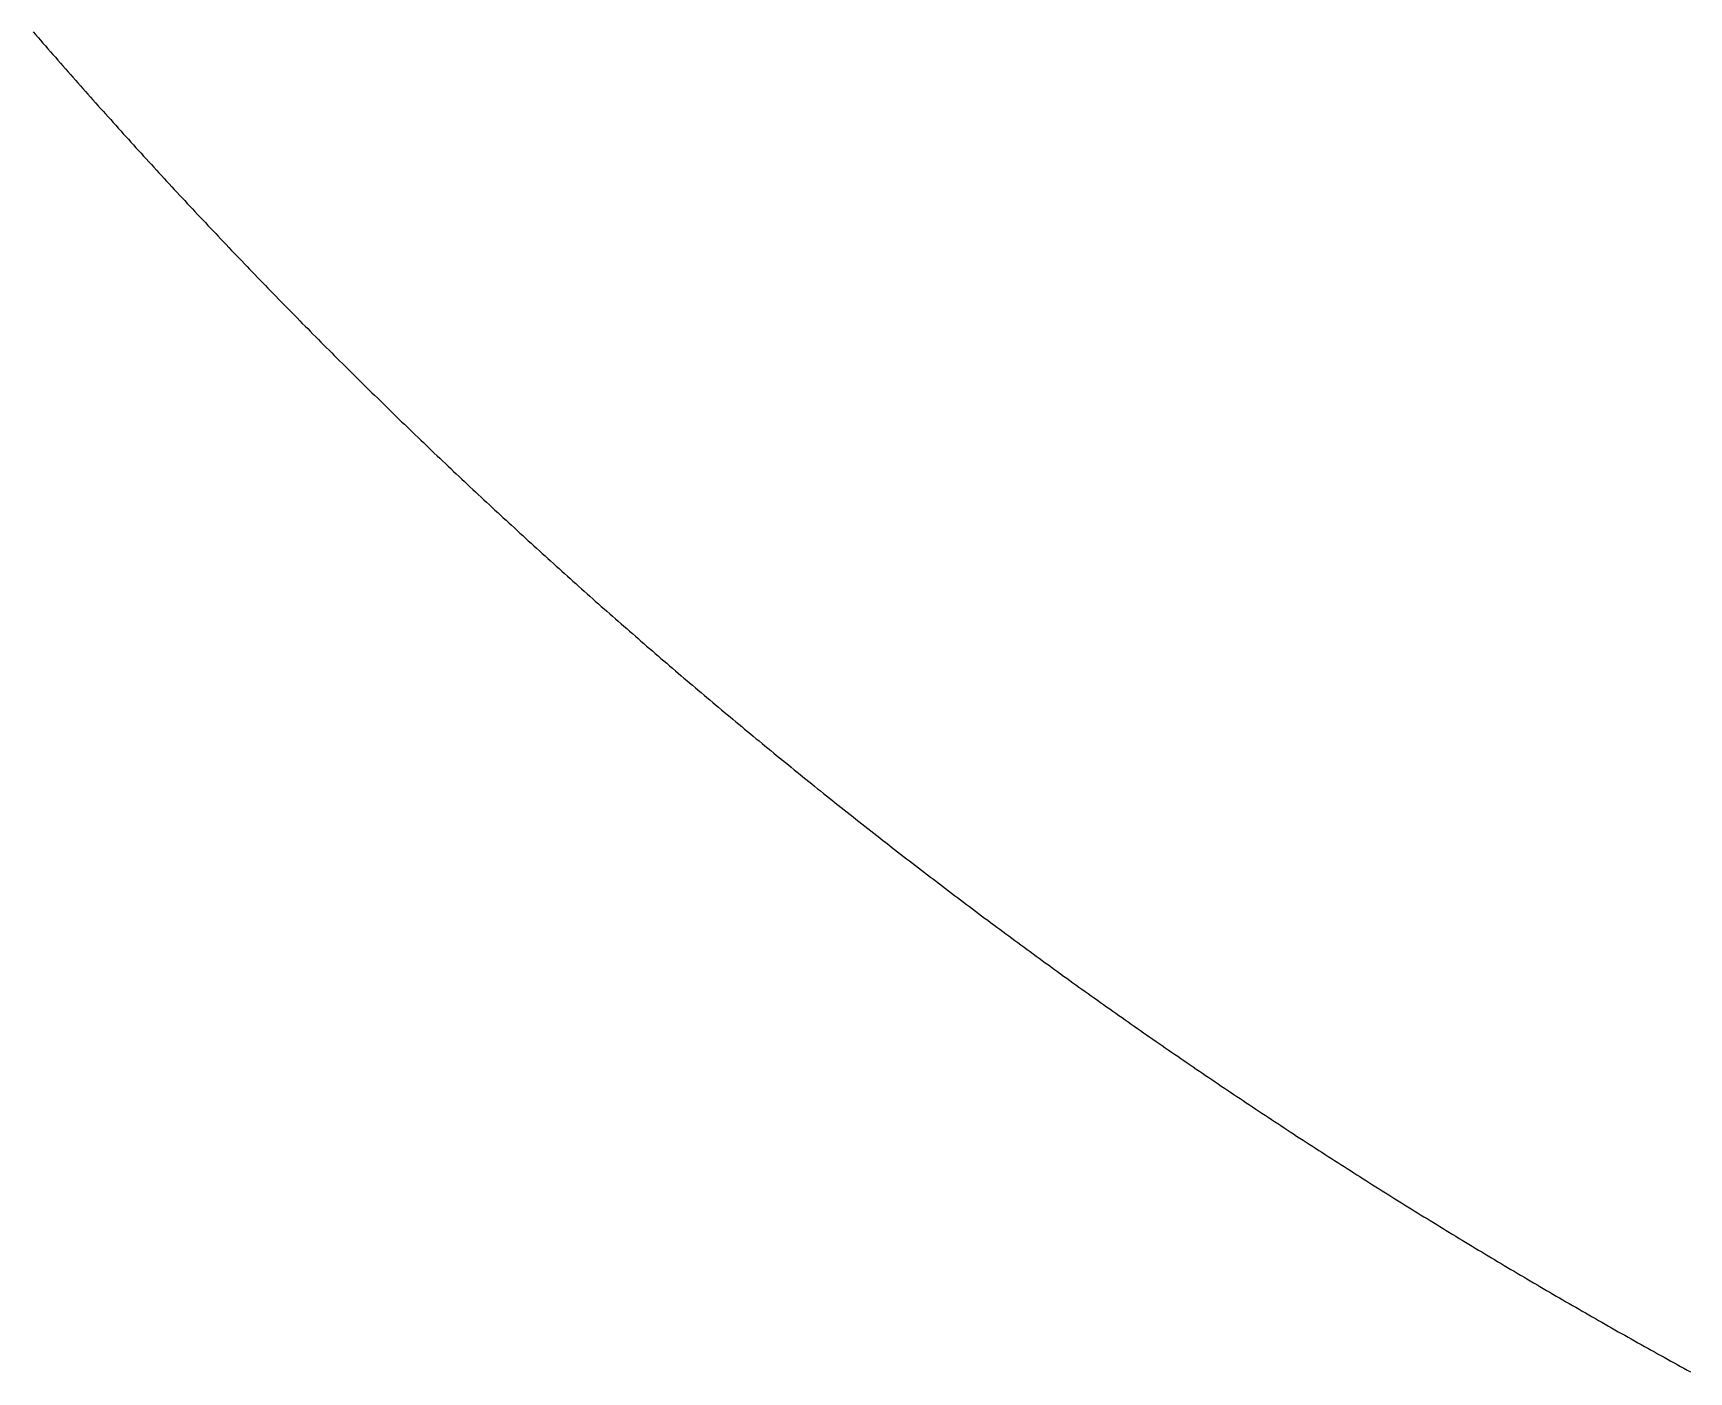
# Model space of a CAD drawing. Header units: metres. Extents: x -47.5 to 50, y -46.2 to 48.8.
# Drawn here: x -36.04 to -23.13, y -40.52 to -30.08 of the extents above; entities that cross this region are included whole.
import ezdxf

# ---------------------------------------------------------------- set-up
doc = ezdxf.new("R2010")
doc.units = ezdxf.units.M

msp = doc.modelspace()

# ---------------------------------------------------------------- linework, layer by layer
for p, q in [((-36.039, -30.067, -692.82), (-36.019, -30.089, -692.82)), ((-36.019, -30.089, -692.82), (-36, -30.112, -692.82)), ((-36, -30.112, -692.82), (-35.981, -30.134, -692.82)), ((-35.981, -30.134, -692.82), (-35.962, -30.156, -692.82)), ((-35.962, -30.156, -692.82), (-35.942, -30.178, -692.82)), ((-35.942, -30.178, -692.82), (-35.923, -30.201, -692.82)), ((-35.923, -30.201, -692.82), (-35.903, -30.223, -692.82)), ((-35.903, -30.223, -692.82), (-35.884, -30.245, -692.82)), ((-35.884, -30.245, -692.82), (-35.865, -30.267, -692.82)), ((-35.865, -30.267, -692.82), (-35.845, -30.29, -692.82)), ((-35.845, -30.29, -692.82), (-35.826, -30.312, -692.82)), ((-35.826, -30.312, -692.82), (-35.806, -30.334, -692.82)), ((-35.806, -30.334, -692.82), (-35.787, -30.356, -692.82)), ((-35.787, -30.356, -692.82), (-35.767, -30.378, -692.82)), ((-35.767, -30.378, -692.82), (-35.748, -30.4, -692.82)), ((-35.748, -30.4, -692.82), (-35.728, -30.423, -692.82)), ((-35.728, -30.423, -692.82), (-35.709, -30.445, -692.82)), ((-35.709, -30.445, -692.82), (-35.689, -30.467, -692.82)), ((-35.689, -30.467, -692.82), (-35.67, -30.489, -692.82)), ((-35.67, -30.489, -692.82), (-35.65, -30.511, -692.82)), ((-35.65, -30.511, -692.82), (-35.631, -30.533, -692.82)), ((-35.631, -30.533, -692.82), (-35.611, -30.555, -692.82)), ((-35.611, -30.555, -692.82), (-35.592, -30.577, -692.82)), ((-35.592, -30.577, -692.82), (-35.572, -30.599, -692.82)), ((-35.572, -30.599, -692.82), (-35.552, -30.621, -692.82)), ((-35.552, -30.621, -692.82), (-35.533, -30.643, -692.82)), ((-35.533, -30.643, -692.82), (-35.513, -30.665, -692.82)), ((-35.513, -30.665, -692.82), (-35.493, -30.687, -692.82)), ((-35.493, -30.687, -692.82), (-35.474, -30.709, -692.82)), ((-35.474, -30.709, -692.82), (-35.454, -30.731, -692.82)), ((-35.454, -30.731, -692.82), (-35.434, -30.753, -692.82)), ((-35.434, -30.753, -692.82), (-35.415, -30.775, -692.82)), ((-35.415, -30.775, -692.82), (-35.395, -30.797, -692.82)), ((-35.395, -30.797, -692.82), (-35.375, -30.819, -692.82)), ((-35.375, -30.819, -692.82), (-35.356, -30.841, -692.82)), ((-35.356, -30.841, -692.82), (-35.336, -30.863, -692.82)), ((-35.336, -30.863, -692.82), (-35.316, -30.884, -692.82)), ((-35.316, -30.884, -692.82), (-35.296, -30.906, -692.82)), ((-35.296, -30.906, -692.82), (-35.276, -30.928, -692.82)), ((-35.276, -30.928, -692.82), (-35.257, -30.95, -692.82)), ((-35.257, -30.95, -692.82), (-35.237, -30.972, -692.82)), ((-35.237, -30.972, -692.82), (-35.217, -30.994, -692.82)), ((-35.217, -30.994, -692.82), (-35.197, -31.015, -692.82)), ((-35.197, -31.015, -692.82), (-35.177, -31.037, -692.82)), ((-35.177, -31.037, -692.82), (-35.157, -31.059, -692.82)), ((-35.157, -31.059, -692.82), (-35.137, -31.081, -692.82)), ((-35.137, -31.081, -692.82), (-35.117, -31.103, -692.82)), ((-35.117, -31.103, -692.82), (-35.098, -31.124, -692.82)), ((-35.098, -31.124, -692.82), (-35.078, -31.146, -692.82)), ((-35.078, -31.146, -692.82), (-35.058, -31.168, -692.82)), ((-35.058, -31.168, -692.82), (-35.038, -31.189, -692.82)), ((-35.038, -31.189, -692.82), (-35.018, -31.211, -692.82)), ((-35.018, -31.211, -692.82), (-34.998, -31.233, -692.82)), ((-34.998, -31.233, -692.82), (-34.978, -31.254, -692.82)), ((-34.978, -31.254, -692.82), (-34.958, -31.276, -692.82)), ((-34.958, -31.276, -692.82), (-34.938, -31.298, -692.82)), ((-34.938, -31.298, -692.82), (-34.918, -31.319, -692.82)), ((-34.918, -31.319, -692.82), (-34.898, -31.341, -692.82)), ((-34.898, -31.341, -692.82), (-34.877, -31.362, -692.82)), ((-34.877, -31.362, -692.82), (-34.857, -31.384, -692.82)), ((-34.857, -31.384, -692.82), (-34.837, -31.406, -692.82)), ((-34.837, -31.406, -692.82), (-34.817, -31.427, -692.82)), ((-34.817, -31.427, -692.82), (-34.797, -31.449, -692.82)), ((-34.797, -31.449, -692.82), (-34.777, -31.47, -692.82)), ((-34.777, -31.47, -692.82), (-34.757, -31.492, -692.82)), ((-34.757, -31.492, -692.82), (-34.737, -31.513, -692.82)), ((-34.737, -31.513, -692.82), (-34.716, -31.535, -692.82)), ((-34.716, -31.535, -692.82), (-34.696, -31.556, -692.82)), ((-34.696, -31.556, -692.82), (-34.676, -31.578, -692.82)), ((-34.676, -31.578, -692.82), (-34.656, -31.599, -692.82)), ((-34.656, -31.599, -692.82), (-34.636, -31.621, -692.82)), ((-34.636, -31.621, -692.82), (-34.615, -31.642, -692.82)), ((-34.615, -31.642, -692.82), (-34.595, -31.663, -692.82)), ((-34.595, -31.663, -692.82), (-34.575, -31.685, -692.82)), ((-34.575, -31.685, -692.82), (-34.554, -31.706, -692.82)), ((-34.554, -31.706, -692.82), (-34.534, -31.727, -692.82)), ((-34.534, -31.727, -692.82), (-34.514, -31.749, -692.82)), ((-34.514, -31.749, -692.82), (-34.494, -31.77, -692.82)), ((-34.494, -31.77, -692.82), (-34.473, -31.792, -692.82)), ((-34.473, -31.792, -692.82), (-34.453, -31.813, -692.82)), ((-34.453, -31.813, -692.82), (-34.432, -31.834, -692.82)), ((-34.432, -31.834, -692.82), (-34.412, -31.855, -692.82)), ((-34.412, -31.855, -692.82), (-34.392, -31.877, -692.82)), ((-34.392, -31.877, -692.82), (-34.371, -31.898, -692.82)), ((-34.371, -31.898, -692.82), (-34.351, -31.919, -692.82)), ((-34.351, -31.919, -692.82), (-34.33, -31.94, -692.82)), ((-34.33, -31.94, -692.82), (-34.31, -31.962, -692.82)), ((-34.31, -31.962, -692.82), (-34.289, -31.983, -692.82)), ((-34.289, -31.983, -692.82), (-34.269, -32.004, -692.82)), ((-34.269, -32.004, -692.82), (-34.249, -32.025, -692.82)), ((-34.249, -32.025, -692.82), (-34.228, -32.046, -692.82)), ((-34.228, -32.046, -692.82), (-34.208, -32.068, -692.82)), ((-34.208, -32.068, -692.82), (-34.187, -32.089, -692.82)), ((-34.187, -32.089, -692.82), (-34.167, -32.11, -692.82)), ((-34.167, -32.11, -692.82), (-34.146, -32.131, -692.82)), ((-34.146, -32.131, -692.82), (-34.125, -32.152, -692.82)), ((-34.125, -32.152, -692.82), (-34.105, -32.173, -692.82)), ((-34.105, -32.173, -692.82), (-34.084, -32.194, -692.82)), ((-34.084, -32.194, -692.82), (-34.064, -32.215, -692.82)), ((-34.064, -32.215, -692.82), (-34.043, -32.236, -692.82)), ((-34.043, -32.236, -692.82), (-34.022, -32.258, -692.82)), ((-34.022, -32.258, -692.82), (-34.002, -32.279, -692.82)), ((-34.002, -32.279, -692.82), (-33.981, -32.3, -692.82)), ((-33.981, -32.3, -692.82), (-33.96, -32.321, -692.82)), ((-33.96, -32.321, -692.82), (-33.94, -32.342, -692.82)), ((-33.94, -32.342, -692.82), (-33.919, -32.363, -692.82)), ((-33.919, -32.363, -692.82), (-33.898, -32.383, -692.82)), ((-33.898, -32.383, -692.82), (-33.878, -32.404, -692.82)), ((-33.878, -32.404, -692.82), (-33.857, -32.425, -692.82)), ((-33.857, -32.425, -692.82), (-33.836, -32.446, -692.82)), ((-33.836, -32.446, -692.82), (-33.815, -32.467, -692.82)), ((-33.815, -32.467, -692.82), (-33.795, -32.488, -692.82)), ((-33.795, -32.488, -692.82), (-33.774, -32.509, -692.82)), ((-33.774, -32.509, -692.82), (-33.753, -32.53, -692.82)), ((-33.753, -32.53, -692.82), (-33.732, -32.551, -692.82)), ((-33.732, -32.551, -692.82), (-33.711, -32.572, -692.82)), ((-33.711, -32.572, -692.82), (-33.691, -32.592, -692.82)), ((-33.691, -32.592, -692.82), (-33.67, -32.613, -692.82)), ((-33.67, -32.613, -692.82), (-33.649, -32.634, -692.82)), ((-33.649, -32.634, -692.82), (-33.628, -32.655, -692.82)), ((-33.628, -32.655, -692.82), (-33.607, -32.676, -692.82)), ((-33.607, -32.676, -692.82), (-33.586, -32.696, -692.82)), ((-33.586, -32.696, -692.82), (-33.565, -32.717, -692.82)), ((-33.565, -32.717, -692.82), (-33.544, -32.738, -692.82)), ((-33.544, -32.738, -692.82), (-33.523, -32.759, -692.82)), ((-33.523, -32.759, -692.82), (-33.503, -32.779, -692.82)), ((-33.503, -32.779, -692.82), (-33.482, -32.8, -692.82)), ((-33.482, -32.8, -692.82), (-33.461, -32.821, -692.82)), ((-33.461, -32.821, -692.82), (-33.44, -32.841, -692.82)), ((-33.44, -32.841, -692.82), (-33.419, -32.862, -692.82)), ((-33.419, -32.862, -692.82), (-33.398, -32.883, -692.82)), ((-33.398, -32.883, -692.82), (-33.377, -32.903, -692.82)), ((-33.377, -32.903, -692.82), (-33.355, -32.924, -692.82)), ((-33.355, -32.924, -692.82), (-33.334, -32.944, -692.82)), ((-33.334, -32.944, -692.82), (-33.313, -32.965, -692.82)), ((-33.313, -32.965, -692.82), (-33.292, -32.986, -692.82)), ((-33.292, -32.986, -692.82), (-33.271, -33.006, -692.82)), ((-33.271, -33.006, -692.82), (-33.25, -33.027, -692.82)), ((-33.25, -33.027, -692.82), (-33.229, -33.047, -692.82)), ((-33.229, -33.047, -692.82), (-33.208, -33.068, -692.82)), ((-33.208, -33.068, -692.82), (-33.187, -33.088, -692.82)), ((-33.187, -33.088, -692.82), (-33.166, -33.109, -692.82)), ((-33.166, -33.109, -692.82), (-33.144, -33.129, -692.82)), ((-33.144, -33.129, -692.82), (-33.123, -33.15, -692.82)), ((-33.123, -33.15, -692.82), (-33.102, -33.17, -692.82)), ((-33.102, -33.17, -692.82), (-33.081, -33.191, -692.82)), ((-33.081, -33.191, -692.82), (-33.06, -33.211, -692.82)), ((-33.06, -33.211, -692.82), (-33.038, -33.232, -692.82)), ((-33.038, -33.232, -692.82), (-33.017, -33.252, -692.82)), ((-33.017, -33.252, -692.82), (-32.996, -33.272, -692.82)), ((-32.996, -33.272, -692.82), (-32.975, -33.293, -692.82)), ((-32.975, -33.293, -692.82), (-32.953, -33.313, -692.82)), ((-32.953, -33.313, -692.82), (-32.932, -33.333, -692.82)), ((-32.932, -33.333, -692.82), (-32.911, -33.354, -692.82)), ((-32.911, -33.354, -692.82), (-32.889, -33.374, -692.82)), ((-32.889, -33.374, -692.82), (-32.868, -33.394, -692.82)), ((-32.868, -33.394, -692.82), (-32.847, -33.415, -692.82)), ((-32.847, -33.415, -692.82), (-32.825, -33.435, -692.82)), ((-32.825, -33.435, -692.82), (-32.804, -33.455, -692.82)), ((-32.804, -33.455, -692.82), (-32.783, -33.475, -692.82)), ((-32.783, -33.475, -692.82), (-32.761, -33.496, -692.82)), ((-32.761, -33.496, -692.82), (-32.74, -33.516, -692.82)), ((-32.74, -33.516, -692.82), (-32.718, -33.536, -692.82)), ((-32.718, -33.536, -692.82), (-32.697, -33.556, -692.82)), ((-32.697, -33.556, -692.82), (-32.676, -33.576, -692.82)), ((-32.676, -33.576, -692.82), (-32.654, -33.597, -692.82)), ((-32.654, -33.597, -692.82), (-32.633, -33.617, -692.82)), ((-32.633, -33.617, -692.82), (-32.611, -33.637, -692.82)), ((-32.611, -33.637, -692.82), (-32.59, -33.657, -692.82)), ((-32.59, -33.657, -692.82), (-32.568, -33.677, -692.82)), ((-32.568, -33.677, -692.82), (-32.547, -33.697, -692.82)), ((-32.547, -33.697, -692.82), (-32.525, -33.717, -692.82)), ((-32.525, -33.717, -692.82), (-32.504, -33.737, -692.82)), ((-32.504, -33.737, -692.82), (-32.482, -33.758, -692.82)), ((-32.482, -33.758, -692.82), (-32.46, -33.778, -692.82)), ((-32.46, -33.778, -692.82), (-32.439, -33.798, -692.82)), ((-32.439, -33.798, -692.82), (-32.417, -33.818, -692.82)), ((-32.417, -33.818, -692.82), (-32.396, -33.838, -692.82)), ((-32.396, -33.838, -692.82), (-32.374, -33.858, -692.82)), ((-32.374, -33.858, -692.82), (-32.352, -33.878, -692.82)), ((-32.352, -33.878, -692.82), (-32.331, -33.898, -692.82)), ((-32.331, -33.898, -692.82), (-32.309, -33.917, -692.82)), ((-32.309, -33.917, -692.82), (-32.287, -33.937, -692.82)), ((-32.287, -33.937, -692.82), (-32.266, -33.957, -692.82)), ((-32.266, -33.957, -692.82), (-32.244, -33.977, -692.82)), ((-32.244, -33.977, -692.82), (-32.222, -33.997, -692.82)), ((-32.222, -33.997, -692.82), (-32.201, -34.017, -692.82)), ((-32.201, -34.017, -692.82), (-32.179, -34.037, -692.82)), ((-32.179, -34.037, -692.82), (-32.157, -34.057, -692.82)), ((-32.157, -34.057, -692.82), (-32.135, -34.077, -692.82)), ((-32.135, -34.077, -692.82), (-32.114, -34.096, -692.82)), ((-32.114, -34.096, -692.82), (-32.092, -34.116, -692.82)), ((-32.092, -34.116, -692.82), (-32.07, -34.136, -692.82)), ((-32.07, -34.136, -692.82), (-32.048, -34.156, -692.82)), ((-32.048, -34.156, -692.82), (-32.026, -34.176, -692.82)), ((-32.026, -34.176, -692.82), (-32.005, -34.195, -692.82)), ((-32.005, -34.195, -692.82), (-31.983, -34.215, -692.82)), ((-31.983, -34.215, -692.82), (-31.961, -34.235, -692.82)), ((-31.961, -34.235, -692.82), (-31.939, -34.254, -692.82)), ((-31.939, -34.254, -692.82), (-31.917, -34.274, -692.82)), ((-31.917, -34.274, -692.82), (-31.895, -34.294, -692.82)), ((-31.895, -34.294, -692.82), (-31.873, -34.314, -692.82)), ((-31.873, -34.314, -692.82), (-31.852, -34.333, -692.82)), ((-31.852, -34.333, -692.82), (-31.83, -34.353, -692.82)), ((-31.83, -34.353, -692.82), (-31.808, -34.372, -692.82)), ((-31.808, -34.372, -692.82), (-31.786, -34.392, -692.82)), ((-31.786, -34.392, -692.82), (-31.764, -34.412, -692.82)), ((-31.764, -34.412, -692.82), (-31.742, -34.431, -692.82)), ((-31.742, -34.431, -692.82), (-31.72, -34.451, -692.82)), ((-31.72, -34.451, -692.82), (-31.698, -34.47, -692.82)), ((-31.698, -34.47, -692.82), (-31.676, -34.49, -692.82)), ((-31.676, -34.49, -692.82), (-31.654, -34.51, -692.82)), ((-31.654, -34.51, -692.82), (-31.632, -34.529, -692.82)), ((-31.632, -34.529, -692.82), (-31.61, -34.549, -692.82)), ((-31.61, -34.549, -692.82), (-31.588, -34.568, -692.82)), ((-31.588, -34.568, -692.82), (-31.566, -34.587, -692.82)), ((-31.566, -34.587, -692.82), (-31.544, -34.607, -692.82)), ((-31.544, -34.607, -692.82), (-31.521, -34.626, -692.82)), ((-31.521, -34.626, -692.82), (-31.499, -34.646, -692.82)), ((-31.499, -34.646, -692.82), (-31.477, -34.665, -692.82)), ((-31.477, -34.665, -692.82), (-31.455, -34.685, -692.82)), ((-31.455, -34.685, -692.82), (-31.433, -34.704, -692.82)), ((-31.433, -34.704, -692.82), (-31.411, -34.723, -692.82)), ((-31.411, -34.723, -692.82), (-31.389, -34.743, -692.82)), ((-31.389, -34.743, -692.82), (-31.367, -34.762, -692.82)), ((-31.367, -34.762, -692.82), (-31.344, -34.781, -692.82)), ((-31.344, -34.781, -692.82), (-31.322, -34.801, -692.82)), ((-31.322, -34.801, -692.82), (-31.3, -34.82, -692.82)), ((-31.3, -34.82, -692.82), (-31.278, -34.839, -692.82)), ((-31.278, -34.839, -692.82), (-31.256, -34.859, -692.82)), ((-31.256, -34.859, -692.82), (-31.233, -34.878, -692.82)), ((-31.233, -34.878, -692.82), (-31.211, -34.897, -692.82)), ((-31.211, -34.897, -692.82), (-31.189, -34.916, -692.82)), ((-31.189, -34.916, -692.82), (-31.166, -34.936, -692.82)), ((-31.166, -34.936, -692.82), (-31.144, -34.955, -692.82)), ((-31.144, -34.955, -692.82), (-31.122, -34.974, -692.82)), ((-31.122, -34.974, -692.82), (-31.099, -34.993, -692.82)), ((-31.099, -34.993, -692.82), (-31.077, -35.012, -692.82)), ((-31.077, -35.012, -692.82), (-31.055, -35.032, -692.82)), ((-31.055, -35.032, -692.82), (-31.032, -35.051, -692.82)), ((-31.032, -35.051, -692.82), (-31.01, -35.07, -692.82)), ((-31.01, -35.07, -692.82), (-30.988, -35.089, -692.82)), ((-30.988, -35.089, -692.82), (-30.965, -35.108, -692.82)), ((-30.965, -35.108, -692.82), (-30.943, -35.127, -692.82)), ((-30.943, -35.127, -692.82), (-30.921, -35.146, -692.82)), ((-30.921, -35.146, -692.82), (-30.898, -35.165, -692.82)), ((-30.898, -35.165, -692.82), (-30.876, -35.184, -692.82)), ((-30.876, -35.184, -692.82), (-30.853, -35.203, -692.82)), ((-30.853, -35.203, -692.82), (-30.831, -35.222, -692.82)), ((-30.831, -35.222, -692.82), (-30.808, -35.241, -692.82)), ((-30.808, -35.241, -692.82), (-30.786, -35.26, -692.82)), ((-30.786, -35.26, -692.82), (-30.763, -35.279, -692.82)), ((-30.763, -35.279, -692.82), (-30.741, -35.298, -692.82)), ((-30.741, -35.298, -692.82), (-30.718, -35.317, -692.82)), ((-30.718, -35.317, -692.82), (-30.696, -35.336, -692.82)), ((-30.696, -35.336, -692.82), (-30.673, -35.355, -692.82)), ((-30.673, -35.355, -692.82), (-30.651, -35.374, -692.82)), ((-30.651, -35.374, -692.82), (-30.628, -35.393, -692.82)), ((-30.628, -35.393, -692.82), (-30.606, -35.411, -692.82)), ((-30.606, -35.411, -692.82), (-30.583, -35.43, -692.82)), ((-30.583, -35.43, -692.82), (-30.56, -35.449, -692.82)), ((-30.56, -35.449, -692.82), (-30.538, -35.468, -692.82)), ((-30.538, -35.468, -692.82), (-30.515, -35.487, -692.82)), ((-30.515, -35.487, -692.82), (-30.493, -35.506, -692.82)), ((-30.493, -35.506, -692.82), (-30.47, -35.524, -692.82)), ((-30.47, -35.524, -692.82), (-30.447, -35.543, -692.82)), ((-30.447, -35.543, -692.82), (-30.425, -35.562, -692.82)), ((-30.425, -35.562, -692.82), (-30.402, -35.581, -692.82)), ((-30.402, -35.581, -692.82), (-30.379, -35.599, -692.82)), ((-30.379, -35.599, -692.82), (-30.356, -35.618, -692.82)), ((-30.356, -35.618, -692.82), (-30.334, -35.637, -692.82)), ((-30.334, -35.637, -692.82), (-30.311, -35.655, -692.82)), ((-30.311, -35.655, -692.82), (-30.288, -35.674, -692.82)), ((-30.288, -35.674, -692.82), (-30.265, -35.693, -692.82)), ((-30.265, -35.693, -692.82), (-30.243, -35.711, -692.82)), ((-30.243, -35.711, -692.82), (-30.22, -35.73, -692.82)), ((-30.22, -35.73, -692.82), (-30.197, -35.749, -692.82)), ((-30.197, -35.749, -692.82), (-30.174, -35.767, -692.82)), ((-30.174, -35.767, -692.82), (-30.151, -35.786, -692.82)), ((-30.151, -35.786, -692.82), (-30.129, -35.804, -692.82)), ((-30.129, -35.804, -692.82), (-30.106, -35.823, -692.82)), ((-30.106, -35.823, -692.82), (-30.083, -35.842, -692.82)), ((-30.083, -35.842, -692.82), (-30.06, -35.86, -692.82)), ((-30.06, -35.86, -692.82), (-30.037, -35.879, -692.82)), ((-30.037, -35.879, -692.82), (-30.014, -35.897, -692.82)), ((-30.014, -35.897, -692.82), (-29.992, -35.916, -692.82)), ((-29.992, -35.916, -692.82), (-29.969, -35.934, -692.82)), ((-29.969, -35.934, -692.82), (-29.946, -35.952, -692.82)), ((-29.946, -35.952, -692.82), (-29.923, -35.971, -692.82)), ((-29.923, -35.971, -692.82), (-29.9, -35.989, -692.82)), ((-29.9, -35.989, -692.82), (-29.877, -36.008, -692.82)), ((-29.877, -36.008, -692.82), (-29.854, -36.026, -692.82)), ((-29.854, -36.026, -692.82), (-29.831, -36.044, -692.82)), ((-29.831, -36.044, -692.82), (-29.808, -36.063, -692.82)), ((-29.808, -36.063, -692.82), (-29.785, -36.081, -692.82)), ((-29.785, -36.081, -692.82), (-29.762, -36.099, -692.82)), ((-29.762, -36.099, -692.82), (-29.739, -36.118, -692.82)), ((-29.739, -36.118, -692.82), (-29.716, -36.136, -692.82)), ((-29.716, -36.136, -692.82), (-29.693, -36.154, -692.82)), ((-29.693, -36.154, -692.82), (-29.67, -36.173, -692.82)), ((-29.67, -36.173, -692.82), (-29.647, -36.191, -692.82)), ((-29.647, -36.191, -692.82), (-29.624, -36.209, -692.82)), ((-29.624, -36.209, -692.82), (-29.601, -36.227, -692.82)), ((-29.601, -36.227, -692.82), (-29.578, -36.246, -692.82)), ((-29.578, -36.246, -692.82), (-29.554, -36.264, -692.82)), ((-29.554, -36.264, -692.82), (-29.531, -36.282, -692.82)), ((-29.531, -36.282, -692.82), (-29.508, -36.3, -692.82)), ((-29.508, -36.3, -692.82), (-29.485, -36.318, -692.82)), ((-29.485, -36.318, -692.82), (-29.462, -36.336, -692.82)), ((-29.462, -36.336, -692.82), (-29.439, -36.355, -692.82)), ((-29.439, -36.355, -692.82), (-29.416, -36.373, -692.82)), ((-29.416, -36.373, -692.82), (-29.392, -36.391, -692.82)), ((-29.392, -36.391, -692.82), (-29.369, -36.409, -692.82)), ((-29.369, -36.409, -692.82), (-29.346, -36.427, -692.82)), ((-29.346, -36.427, -692.82), (-29.323, -36.445, -692.82)), ((-29.323, -36.445, -692.82), (-29.3, -36.463, -692.82)), ((-29.3, -36.463, -692.82), (-29.276, -36.481, -692.82)), ((-29.276, -36.481, -692.82), (-29.253, -36.499, -692.82)), ((-29.253, -36.499, -692.82), (-29.23, -36.517, -692.82)), ((-29.23, -36.517, -692.82), (-29.206, -36.535, -692.82)), ((-29.206, -36.535, -692.82), (-29.183, -36.553, -692.82)), ((-29.183, -36.553, -692.82), (-29.16, -36.571, -692.82)), ((-29.16, -36.571, -692.82), (-29.137, -36.589, -692.82)), ((-29.137, -36.589, -692.82), (-29.113, -36.607, -692.82)), ((-29.113, -36.607, -692.82), (-29.09, -36.625, -692.82)), ((-29.09, -36.625, -692.82), (-29.067, -36.643, -692.82)), ((-29.067, -36.643, -692.82), (-29.043, -36.66, -692.82)), ((-29.043, -36.66, -692.82), (-29.02, -36.678, -692.82)), ((-29.02, -36.678, -692.82), (-28.996, -36.696, -692.82)), ((-28.996, -36.696, -692.82), (-28.973, -36.714, -692.82)), ((-28.973, -36.714, -692.82), (-28.95, -36.732, -692.82)), ((-28.95, -36.732, -692.82), (-28.926, -36.75, -692.82)), ((-28.926, -36.75, -692.82), (-28.903, -36.767, -692.82)), ((-28.903, -36.767, -692.82), (-28.879, -36.785, -692.82)), ((-28.879, -36.785, -692.82), (-28.856, -36.803, -692.82)), ((-28.856, -36.803, -692.82), (-28.833, -36.821, -692.82)), ((-28.833, -36.821, -692.82), (-28.809, -36.838, -692.82)), ((-28.809, -36.838, -692.82), (-28.786, -36.856, -692.82)), ((-28.786, -36.856, -692.82), (-28.762, -36.874, -692.82)), ((-28.762, -36.874, -692.82), (-28.739, -36.891, -692.82)), ((-28.739, -36.891, -692.82), (-28.715, -36.909, -692.82)), ((-28.715, -36.909, -692.82), (-28.692, -36.927, -692.82)), ((-28.692, -36.927, -692.82), (-28.668, -36.944, -692.82)), ((-28.668, -36.944, -692.82), (-28.645, -36.962, -692.82)), ((-28.645, -36.962, -692.82), (-28.621, -36.98, -692.82)), ((-28.621, -36.98, -692.82), (-28.597, -36.997, -692.82)), ((-28.597, -36.997, -692.82), (-28.574, -37.015, -692.82)), ((-28.574, -37.015, -692.82), (-28.55, -37.032, -692.82)), ((-28.55, -37.032, -692.82), (-28.527, -37.05, -692.82)), ((-28.527, -37.05, -692.82), (-28.503, -37.067, -692.82)), ((-28.503, -37.067, -692.82), (-28.48, -37.085, -692.82)), ((-28.48, -37.085, -692.82), (-28.456, -37.102, -692.82)), ((-28.456, -37.102, -692.82), (-28.432, -37.12, -692.82)), ((-28.432, -37.12, -692.82), (-28.409, -37.137, -692.82)), ((-28.409, -37.137, -692.82), (-28.385, -37.155, -692.82)), ((-28.385, -37.155, -692.82), (-28.361, -37.172, -692.82)), ((-28.361, -37.172, -692.82), (-28.338, -37.19, -692.82)), ((-28.338, -37.19, -692.82), (-28.314, -37.207, -692.82)), ((-28.314, -37.207, -692.82), (-28.29, -37.225, -692.82)), ((-28.29, -37.225, -692.82), (-28.267, -37.242, -692.82)), ((-28.267, -37.242, -692.82), (-28.243, -37.259, -692.82)), ((-28.243, -37.259, -692.82), (-28.219, -37.277, -692.82)), ((-28.219, -37.277, -692.82), (-28.195, -37.294, -692.82)), ((-28.195, -37.294, -692.82), (-28.172, -37.311, -692.82)), ((-28.172, -37.311, -692.82), (-28.148, -37.329, -692.82)), ((-28.148, -37.329, -692.82), (-28.124, -37.346, -692.82)), ((-28.124, -37.346, -692.82), (-28.1, -37.363, -692.82)), ((-28.1, -37.363, -692.82), (-28.076, -37.38, -692.82)), ((-28.076, -37.38, -692.82), (-28.053, -37.398, -692.82)), ((-28.053, -37.398, -692.82), (-28.029, -37.415, -692.82)), ((-28.029, -37.415, -692.82), (-28.005, -37.432, -692.82)), ((-28.005, -37.432, -692.82), (-27.981, -37.449, -692.82)), ((-27.981, -37.449, -692.82), (-27.957, -37.467, -692.82)), ((-27.957, -37.467, -692.82), (-27.933, -37.484, -692.82)), ((-27.933, -37.484, -692.82), (-27.91, -37.501, -692.82)), ((-27.91, -37.501, -692.82), (-27.886, -37.518, -692.82)), ((-27.886, -37.518, -692.82), (-27.862, -37.535, -692.82)), ((-27.862, -37.535, -692.82), (-27.838, -37.552, -692.82)), ((-27.838, -37.552, -692.82), (-27.814, -37.569, -692.82)), ((-27.814, -37.569, -692.82), (-27.79, -37.586, -692.82)), ((-27.79, -37.586, -692.82), (-27.766, -37.603, -692.82)), ((-27.766, -37.603, -692.82), (-27.742, -37.621, -692.82)), ((-27.742, -37.621, -692.82), (-27.718, -37.638, -692.82)), ((-27.718, -37.638, -692.82), (-27.694, -37.655, -692.82)), ((-27.694, -37.655, -692.82), (-27.67, -37.672, -692.82)), ((-27.67, -37.672, -692.82), (-27.646, -37.689, -692.82)), ((-27.646, -37.689, -692.82), (-27.622, -37.706, -692.82)), ((-27.622, -37.706, -692.82), (-27.598, -37.722, -692.82)), ((-27.598, -37.722, -692.82), (-27.574, -37.739, -692.82)), ((-27.574, -37.739, -692.82), (-27.55, -37.756, -692.82)), ((-27.55, -37.756, -692.82), (-27.526, -37.773, -692.82)), ((-27.526, -37.773, -692.82), (-27.502, -37.79, -692.82)), ((-27.502, -37.79, -692.82), (-27.478, -37.807, -692.82)), ((-27.478, -37.807, -692.82), (-27.454, -37.824, -692.82)), ((-27.454, -37.824, -692.82), (-27.43, -37.841, -692.82)), ((-27.43, -37.841, -692.82), (-27.406, -37.858, -692.82)), ((-27.406, -37.858, -692.82), (-27.382, -37.874, -692.82)), ((-27.382, -37.874, -692.82), (-27.358, -37.891, -692.82)), ((-27.358, -37.891, -692.82), (-27.334, -37.908, -692.82)), ((-27.334, -37.908, -692.82), (-27.31, -37.925, -692.82)), ((-27.31, -37.925, -692.82), (-27.285, -37.942, -692.82)), ((-27.285, -37.942, -692.82), (-27.261, -37.958, -692.82)), ((-27.261, -37.958, -692.82), (-27.237, -37.975, -692.82)), ((-27.237, -37.975, -692.82), (-27.213, -37.992, -692.82)), ((-27.213, -37.992, -692.82), (-27.189, -38.008, -692.82)), ((-27.189, -38.008, -692.82), (-27.165, -38.025, -692.82)), ((-27.165, -38.025, -692.82), (-27.14, -38.042, -692.82)), ((-27.14, -38.042, -692.82), (-27.116, -38.058, -692.82)), ((-27.116, -38.058, -692.82), (-27.092, -38.075, -692.82)), ((-27.092, -38.075, -692.82), (-27.068, -38.092, -692.82)), ((-27.068, -38.092, -692.82), (-27.043, -38.108, -692.82)), ((-27.043, -38.108, -692.82), (-27.019, -38.125, -692.82)), ((-27.019, -38.125, -692.82), (-26.995, -38.141, -692.82)), ((-26.995, -38.141, -692.82), (-26.971, -38.158, -692.82)), ((-26.971, -38.158, -692.82), (-26.946, -38.174, -692.82)), ((-26.946, -38.174, -692.82), (-26.922, -38.191, -692.82)), ((-26.922, -38.191, -692.82), (-26.898, -38.208, -692.82)), ((-26.898, -38.208, -692.82), (-26.873, -38.224, -692.82)), ((-26.873, -38.224, -692.82), (-26.849, -38.24, -692.82)), ((-26.849, -38.24, -692.82), (-26.825, -38.257, -692.82)), ((-26.825, -38.257, -692.82), (-26.8, -38.273, -692.82)), ((-26.8, -38.273, -692.82), (-26.776, -38.29, -692.82)), ((-26.776, -38.29, -692.82), (-26.752, -38.306, -692.82)), ((-26.752, -38.306, -692.82), (-26.727, -38.323, -692.82)), ((-26.727, -38.323, -692.82), (-26.703, -38.339, -692.82)), ((-26.703, -38.339, -692.82), (-26.679, -38.355, -692.82)), ((-26.679, -38.355, -692.82), (-26.654, -38.372, -692.82)), ((-26.654, -38.372, -692.82), (-26.63, -38.388, -692.82)), ((-26.63, -38.388, -692.82), (-26.605, -38.404, -692.82)), ((-26.605, -38.404, -692.82), (-26.581, -38.421, -692.82)), ((-26.581, -38.421, -692.82), (-26.557, -38.437, -692.82)), ((-26.557, -38.437, -692.82), (-26.532, -38.453, -692.82)), ((-26.532, -38.453, -692.82), (-26.508, -38.47, -692.82)), ((-26.508, -38.47, -692.82), (-26.483, -38.486, -692.82)), ((-26.483, -38.486, -692.82), (-26.459, -38.502, -692.82)), ((-26.459, -38.502, -692.82), (-26.434, -38.518, -692.82)), ((-26.434, -38.518, -692.82), (-26.41, -38.534, -692.82)), ((-26.41, -38.534, -692.82), (-26.385, -38.551, -692.82)), ((-26.385, -38.551, -692.82), (-26.361, -38.567, -692.82)), ((-26.361, -38.567, -692.82), (-26.336, -38.583, -692.82)), ((-26.336, -38.583, -692.82), (-26.312, -38.599, -692.82)), ((-26.312, -38.599, -692.82), (-26.287, -38.615, -692.82)), ((-26.287, -38.615, -692.82), (-26.262, -38.631, -692.82)), ((-26.262, -38.631, -692.82), (-26.238, -38.647, -692.82)), ((-26.238, -38.647, -692.82), (-26.213, -38.663, -692.82)), ((-26.213, -38.663, -692.82), (-26.189, -38.68, -692.82)), ((-26.189, -38.68, -692.82), (-26.164, -38.696, -692.82)), ((-26.164, -38.696, -692.82), (-26.139, -38.712, -692.82)), ((-26.139, -38.712, -692.82), (-26.115, -38.728, -692.82)), ((-26.115, -38.728, -692.82), (-26.09, -38.744, -692.82)), ((-26.09, -38.744, -692.82), (-26.066, -38.76, -692.82)), ((-26.066, -38.76, -692.82), (-26.041, -38.776, -692.82)), ((-26.041, -38.776, -692.82), (-26.016, -38.792, -692.82)), ((-26.016, -38.792, -692.82), (-25.992, -38.807, -692.82)), ((-25.992, -38.807, -692.82), (-25.967, -38.823, -692.82)), ((-25.967, -38.823, -692.82), (-25.942, -38.839, -692.82)), ((-25.942, -38.839, -692.82), (-25.918, -38.855, -692.82)), ((-25.918, -38.855, -692.82), (-25.893, -38.871, -692.82)), ((-25.893, -38.871, -692.82), (-25.868, -38.887, -692.82)), ((-25.868, -38.887, -692.82), (-25.843, -38.903, -692.82)), ((-25.843, -38.903, -692.82), (-25.819, -38.919, -692.82)), ((-25.819, -38.919, -692.82), (-25.794, -38.934, -692.82)), ((-25.794, -38.934, -692.82), (-25.769, -38.95, -692.82)), ((-25.769, -38.95, -692.82), (-25.744, -38.966, -692.82)), ((-25.744, -38.966, -692.82), (-25.72, -38.982, -692.82)), ((-25.72, -38.982, -692.82), (-25.695, -38.997, -692.82)), ((-25.695, -38.997, -692.82), (-25.67, -39.013, -692.82)), ((-25.67, -39.013, -692.82), (-25.645, -39.029, -692.82)), ((-25.645, -39.029, -692.82), (-25.62, -39.045, -692.82)), ((-25.62, -39.045, -692.82), (-25.596, -39.06, -692.82)), ((-25.596, -39.06, -692.82), (-25.571, -39.076, -692.82)), ((-25.571, -39.076, -692.82), (-25.546, -39.092, -692.82)), ((-25.546, -39.092, -692.82), (-25.521, -39.107, -692.82)), ((-25.521, -39.107, -692.82), (-25.496, -39.123, -692.82)), ((-25.496, -39.123, -692.82), (-25.471, -39.138, -692.82)), ((-25.471, -39.138, -692.82), (-25.446, -39.154, -692.82)), ((-25.446, -39.154, -692.82), (-25.422, -39.17, -692.82)), ((-25.422, -39.17, -692.82), (-25.397, -39.185, -692.82)), ((-25.397, -39.185, -692.82), (-25.372, -39.201, -692.82)), ((-25.372, -39.201, -692.82), (-25.347, -39.216, -692.82)), ((-25.347, -39.216, -692.82), (-25.322, -39.232, -692.82)), ((-25.322, -39.232, -692.82), (-25.297, -39.247, -692.82)), ((-25.297, -39.247, -692.82), (-25.272, -39.263, -692.82)), ((-25.272, -39.263, -692.82), (-25.247, -39.278, -692.82)), ((-25.247, -39.278, -692.82), (-25.222, -39.294, -692.82)), ((-25.222, -39.294, -692.82), (-25.197, -39.309, -692.82)), ((-25.197, -39.309, -692.82), (-25.172, -39.324, -692.82)), ((-25.172, -39.324, -692.82), (-25.147, -39.34, -692.82)), ((-25.147, -39.34, -692.82), (-25.122, -39.355, -692.82)), ((-25.122, -39.355, -692.82), (-25.097, -39.371, -692.82)), ((-25.097, -39.371, -692.82), (-25.072, -39.386, -692.82)), ((-25.072, -39.386, -692.82), (-25.047, -39.401, -692.82)), ((-25.047, -39.401, -692.82), (-25.022, -39.417, -692.82)), ((-25.022, -39.417, -692.82), (-24.997, -39.432, -692.82)), ((-24.997, -39.432, -692.82), (-24.972, -39.447, -692.82)), ((-24.972, -39.447, -692.82), (-24.947, -39.462, -692.82)), ((-24.947, -39.462, -692.82), (-24.922, -39.478, -692.82)), ((-24.922, -39.478, -692.82), (-24.897, -39.493, -692.82)), ((-24.897, -39.493, -692.82), (-24.872, -39.508, -692.82)), ((-24.872, -39.508, -692.82), (-24.847, -39.523, -692.82)), ((-24.847, -39.523, -692.82), (-24.821, -39.539, -692.82)), ((-24.821, -39.539, -692.82), (-24.796, -39.554, -692.82)), ((-24.796, -39.554, -692.82), (-24.771, -39.569, -692.82)), ((-24.771, -39.569, -692.82), (-24.746, -39.584, -692.82)), ((-24.746, -39.584, -692.82), (-24.721, -39.599, -692.82)), ((-24.721, -39.599, -692.82), (-24.696, -39.614, -692.82)), ((-24.696, -39.614, -692.82), (-24.67, -39.629, -692.82)), ((-24.67, -39.629, -692.82), (-24.645, -39.644, -692.82)), ((-24.645, -39.644, -692.82), (-24.62, -39.66, -692.82)), ((-24.62, -39.66, -692.82), (-24.595, -39.675, -692.82)), ((-24.595, -39.675, -692.82), (-24.57, -39.69, -692.82)), ((-24.57, -39.69, -692.82), (-24.545, -39.705, -692.82)), ((-24.545, -39.705, -692.82), (-24.519, -39.72, -692.82)), ((-24.519, -39.72, -692.82), (-24.494, -39.735, -692.82)), ((-24.494, -39.735, -692.82), (-24.469, -39.75, -692.82)), ((-24.469, -39.75, -692.82), (-24.444, -39.765, -692.82)), ((-24.444, -39.765, -692.82), (-24.418, -39.779, -692.82)), ((-24.418, -39.779, -692.82), (-24.393, -39.794, -692.82)), ((-24.393, -39.794, -692.82), (-24.368, -39.809, -692.82)), ((-24.368, -39.809, -692.82), (-24.342, -39.824, -692.82)), ((-24.342, -39.824, -692.82), (-24.317, -39.839, -692.82)), ((-24.317, -39.839, -692.82), (-24.292, -39.854, -692.82)), ((-24.292, -39.854, -692.82), (-24.266, -39.869, -692.82)), ((-24.266, -39.869, -692.82), (-24.241, -39.884, -692.82)), ((-24.241, -39.884, -692.82), (-24.216, -39.898, -692.82)), ((-24.216, -39.898, -692.82), (-24.191, -39.913, -692.82)), ((-24.191, -39.913, -692.82), (-24.165, -39.928, -692.82)), ((-24.165, -39.928, -692.82), (-24.14, -39.943, -692.82)), ((-24.14, -39.943, -692.82), (-24.114, -39.957, -692.82)), ((-24.114, -39.957, -692.82), (-24.089, -39.972, -692.82)), ((-24.089, -39.972, -692.82), (-24.064, -39.987, -692.82)), ((-24.064, -39.987, -692.82), (-24.038, -40.002, -692.82)), ((-24.038, -40.002, -692.82), (-24.013, -40.016, -692.82)), ((-24.013, -40.016, -692.82), (-23.987, -40.031, -692.82)), ((-23.987, -40.031, -692.82), (-23.962, -40.046, -692.82)), ((-23.962, -40.046, -692.82), (-23.937, -40.06, -692.82)), ((-23.937, -40.06, -692.82), (-23.911, -40.075, -692.82)), ((-23.911, -40.075, -692.82), (-23.886, -40.089, -692.82)), ((-23.886, -40.089, -692.82), (-23.86, -40.104, -692.82)), ((-23.86, -40.104, -692.82), (-23.835, -40.118, -692.82)), ((-23.835, -40.118, -692.82), (-23.809, -40.133, -692.82)), ((-23.809, -40.133, -692.82), (-23.784, -40.148, -692.82)), ((-23.784, -40.148, -692.82), (-23.758, -40.162, -692.82)), ((-23.758, -40.162, -692.82), (-23.733, -40.177, -692.82)), ((-23.733, -40.177, -692.82), (-23.707, -40.191, -692.82)), ((-23.707, -40.191, -692.82), (-23.682, -40.206, -692.82)), ((-23.682, -40.206, -692.82), (-23.656, -40.22, -692.82)), ((-23.656, -40.22, -692.82), (-23.631, -40.234, -692.82)), ((-23.631, -40.234, -692.82), (-23.605, -40.249, -692.82)), ((-23.605, -40.249, -692.82), (-23.58, -40.263, -692.82)), ((-23.58, -40.263, -692.82), (-23.554, -40.278, -692.82)), ((-23.554, -40.278, -692.82), (-23.528, -40.292, -692.82)), ((-23.528, -40.292, -692.82), (-23.503, -40.306, -692.82)), ((-23.503, -40.306, -692.82), (-23.477, -40.321, -692.82)), ((-23.477, -40.321, -692.82), (-23.452, -40.335, -692.82)), ((-23.452, -40.335, -692.82), (-23.426, -40.349, -692.82)), ((-23.426, -40.349, -692.82), (-23.4, -40.364, -692.82)), ((-23.4, -40.364, -692.82), (-23.375, -40.378, -692.82)), ((-23.375, -40.378, -692.82), (-23.349, -40.392, -692.82)), ((-23.349, -40.392, -692.82), (-23.323, -40.406, -692.82)), ((-23.323, -40.406, -692.82), (-23.298, -40.421, -692.82)), ((-23.298, -40.421, -692.82), (-23.272, -40.435, -692.82)), ((-23.272, -40.435, -692.82), (-23.246, -40.449, -692.82)), ((-23.246, -40.449, -692.82), (-23.221, -40.463, -692.82)), ((-23.221, -40.463, -692.82), (-23.195, -40.477, -692.82)), ((-23.195, -40.477, -692.82), (-23.169, -40.491, -692.82)), ((-23.169, -40.491, -692.82), (-23.144, -40.506, -692.82)), ((-23.144, -40.506, -692.82), (-23.118, -40.52, -692.82))]:
    msp.add_line(p, q)

doc.saveas('drawing.dxf')
